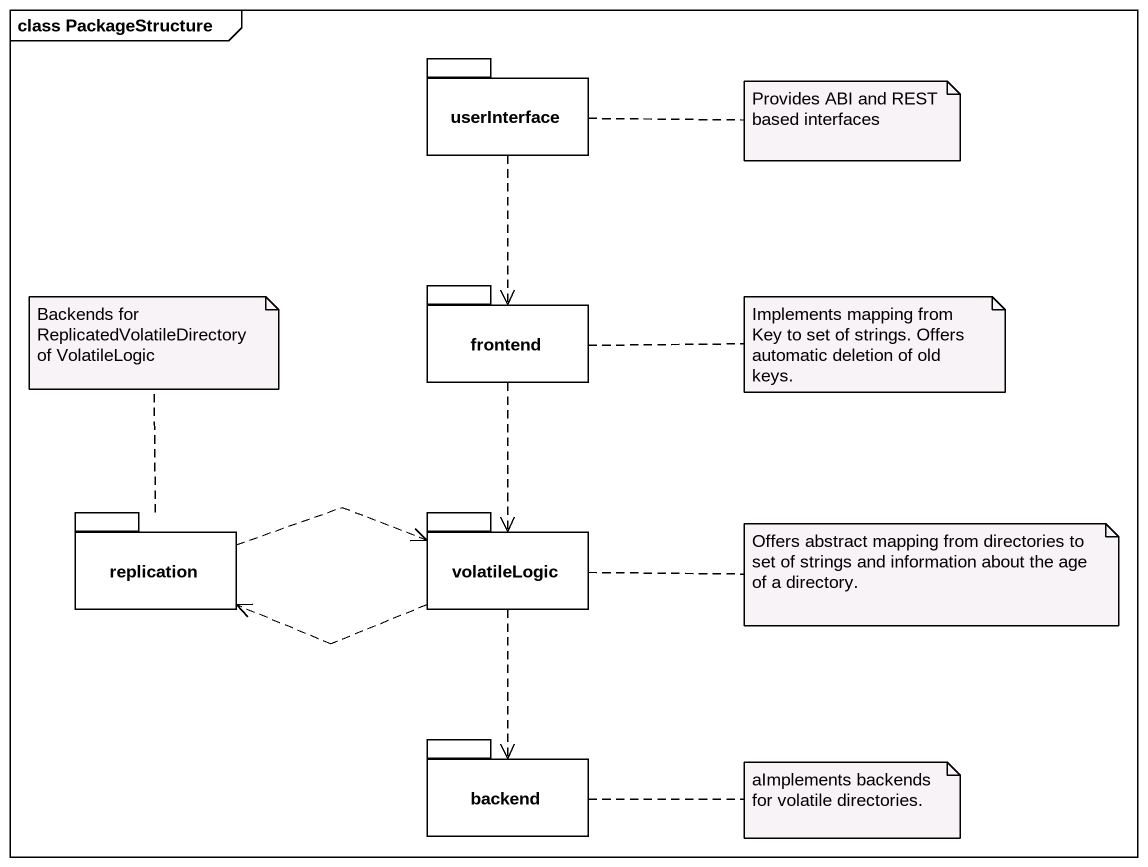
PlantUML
@startuml
mainframe class PackageStructure
package userInterface {
}
package frontend {
}
package replication {
}
package volatileLogic {
}
package backend {
}
userInterface ..> frontend
frontend ..> volatileLogic
replication .right.> volatileLogic
volatileLogic .left.> replication
volatileLogic ..> backend
note right of userInterface : Provides ABI and REST based interfaces
note top of replication : Backends for ReplicatedVolatileDirectory of VolatileLogic
note right of frontend : Implements mapping from Key to set of strings. Offers automatic deletion of old keys.
note right of volatileLogic : Offers abstract mapping from directories to set of strings and information about the age of a directory.
note right of backend : aImplements backends for volatile directories.
@enduml
